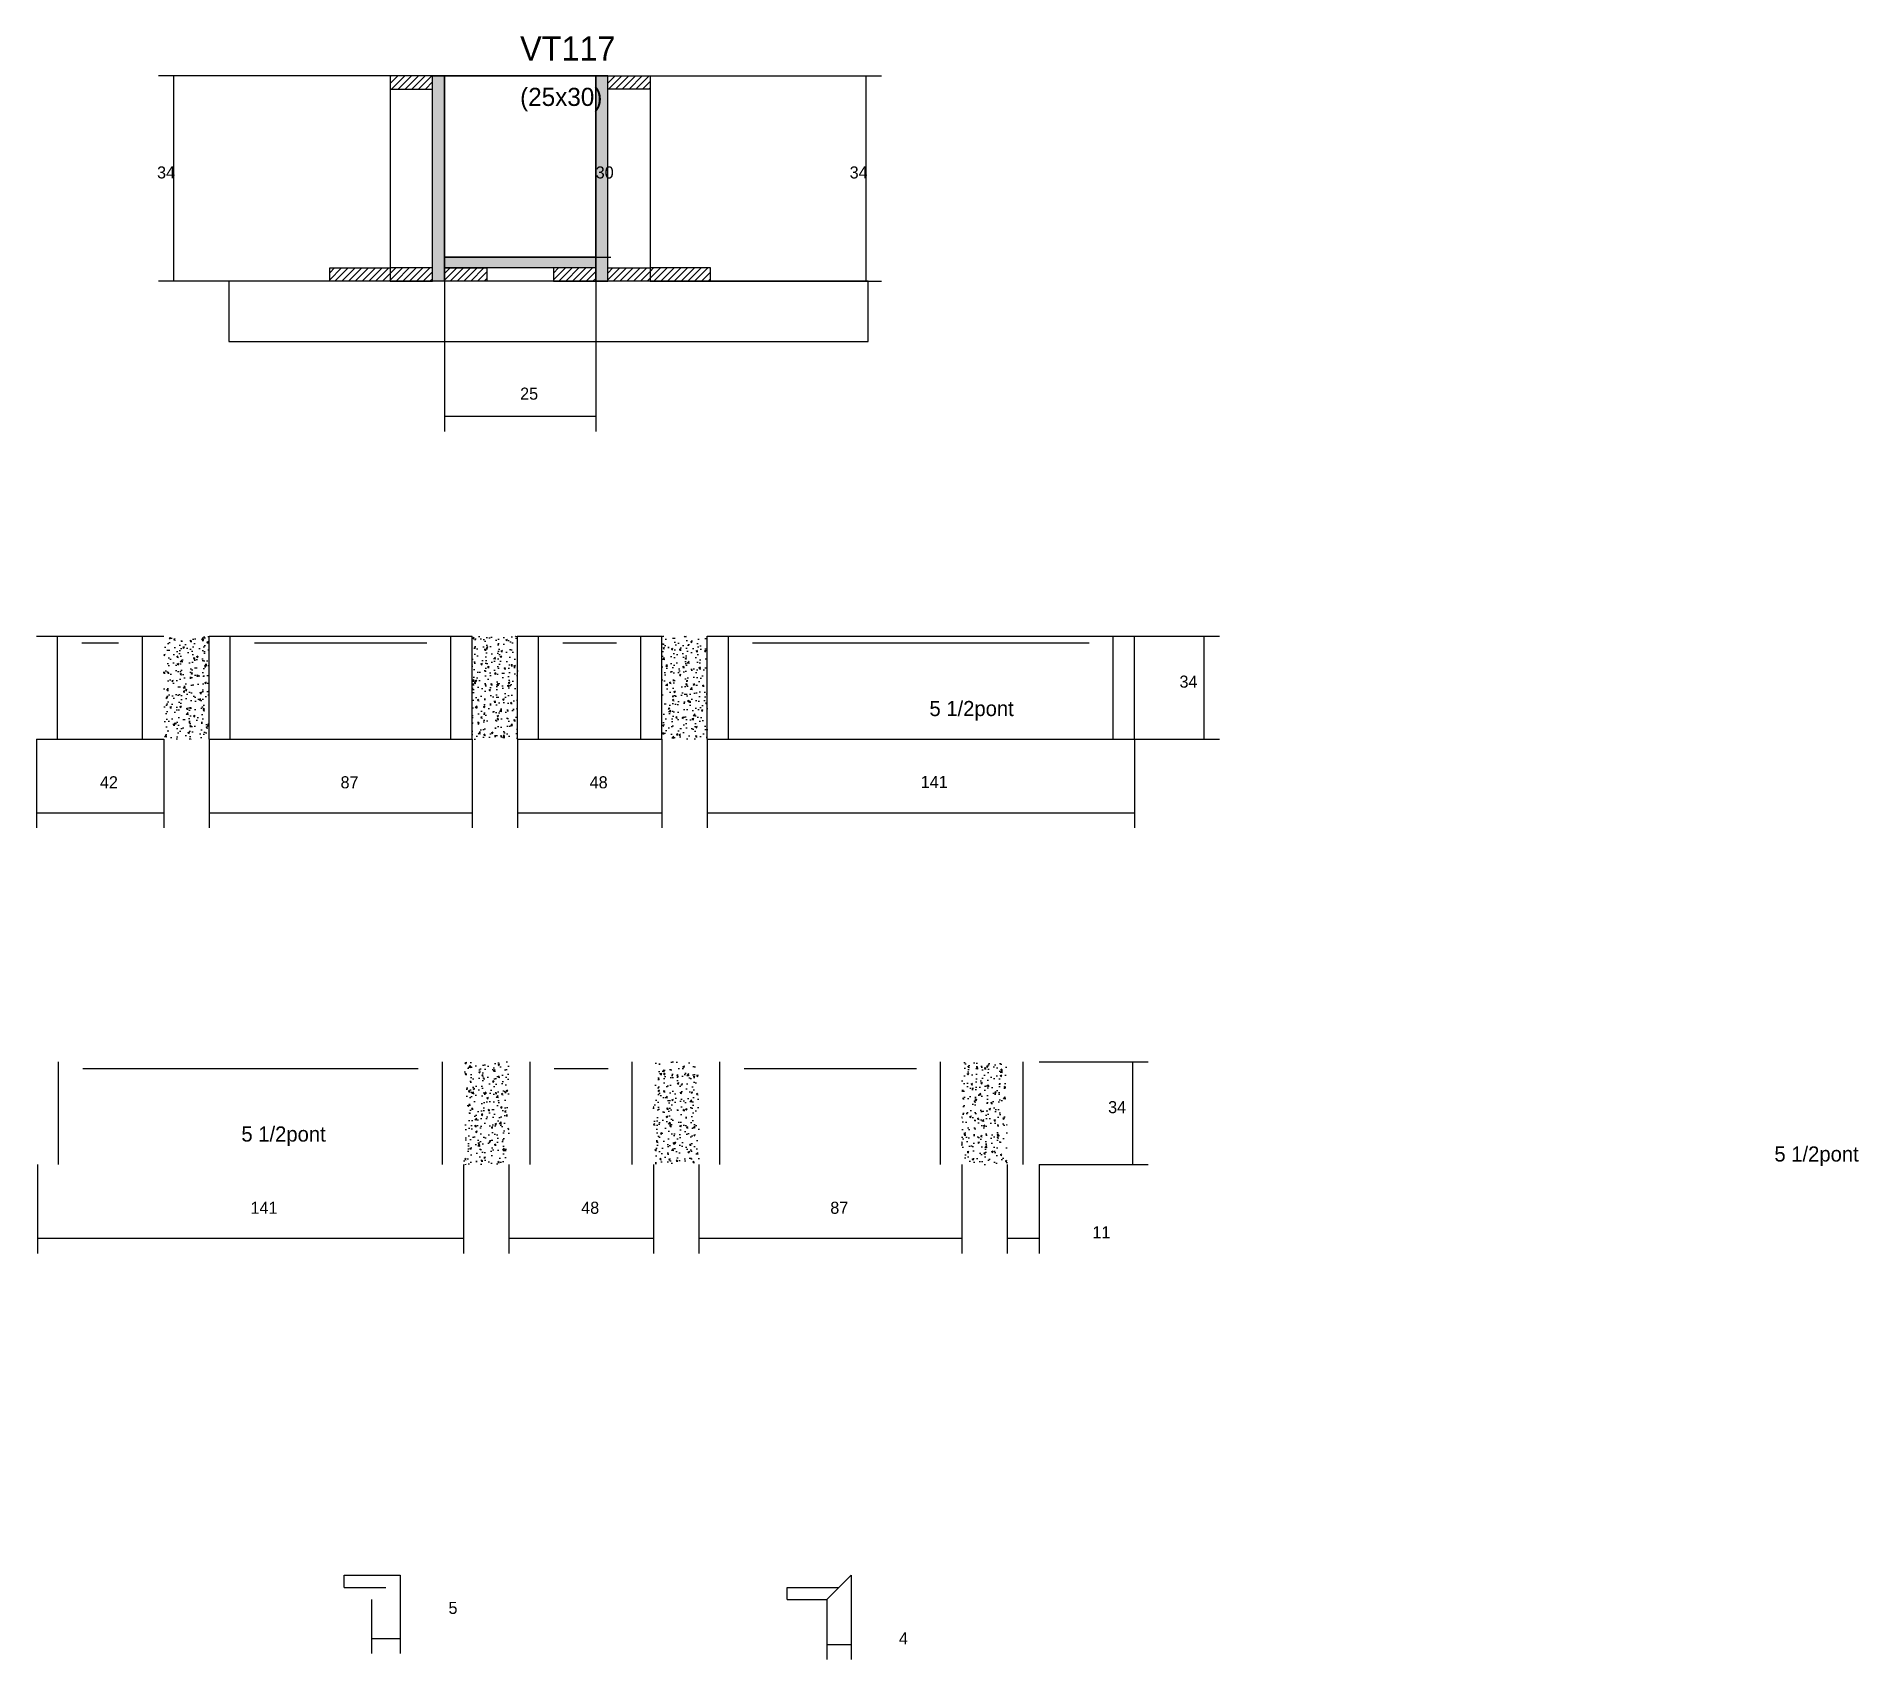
# Model space of a CAD drawing. Header units: metres. Extents: x 137233 to 137918, y 26213 to 27442.
# Drawn here: x 137316 to 137918, y 26905 to 27442 of the extents above.
import ezdxf

# ---------------------------------------------------------------- set-up
doc = ezdxf.new("R2010")
doc.units = ezdxf.units.M
for name, color, linetype in [('CONCRETO', 251, 'Continuous'), ('COTA', 4, 'Continuous'), ('Cota Seção (2x)', 4, 'Continuous'), ('Hachura', 253, 'Continuous'), ('Madeira', 126, 'Continuous'), ('NOMENCLATURA', 7, 'Continuous'), ('Painéis', 200, 'Continuous'), ('SARR_2.2x7', 40, 'Continuous'), ('SARR_EDITAR', 141, 'Continuous'), ('Texto Seção', 7, 'Continuous')]:
    doc.layers.add(name, color=color, linetype=linetype)

msp = doc.modelspace()

# ---------------------------------------------------------------- hatches: boundary and pattern name
at = {"layer": 'COTA'}
h = msp.add_hatch(dxfattribs=at)
h.set_pattern_fill('AR-CONC', scale=0.03)
h.paths.add_polyline_path([(137372.7, 27243.8), (137357.7, 27243.8), (137357.7, 27209.8), (137372.7, 27209.8)])
h = msp.add_hatch(dxfattribs=at)
h.set_pattern_fill('AR-CONC', scale=0.03)
h.paths.add_polyline_path([(137459.7, 27209.8), (137474.7, 27209.8), (137474.7, 27243.8), (137459.7, 27243.8)])
h = msp.add_hatch(dxfattribs=at)
h.set_pattern_fill('AR-CONC', scale=0.03)
h.paths.add_polyline_path([(137537.5, 27243.8), (137522.5, 27243.8), (137522.5, 27209.8), (137537.5, 27209.8)])
h = msp.add_hatch(dxfattribs=at)
h.set_pattern_fill('AR-CONC', scale=0.03)
h.paths.add_polyline_path([(137456.9, 27069), (137471.9, 27069), (137471.9, 27103), (137456.9, 27103)])
h = msp.add_hatch(dxfattribs=at)
h.set_pattern_fill('AR-CONC', scale=0.03)
h.paths.add_polyline_path([(137534.7, 27103), (137519.7, 27103), (137519.7, 27069), (137534.7, 27069)])
h = msp.add_hatch(dxfattribs=at)
h.set_pattern_fill('AR-CONC', scale=0.03)
h.paths.add_polyline_path([(137621.7, 27103), (137636.7, 27103), (137636.7, 27069), (137621.7, 27069)])
at = {"layer": 'Hachura'}
h = msp.add_hatch(dxfattribs=at)
h.set_pattern_fill('ANSI31', scale=0.5)
h.paths.add_polyline_path([(137446.6, 27424.9), (137446.6, 27429.3), (137446.6, 27429.3), (137432.6, 27429.3), (137432.6, 27429.3), (137432.6, 27424.9), (137432.6, 27424.9), (137446.6, 27424.9)])
h = msp.add_hatch(color=8, dxfattribs=at)
h.dxf.hatch_style = 1
h.paths.add_polyline_path([(137446.6, 27429.3), (137450.6, 27429.3), (137450.6, 27429.3), (137450.6, 27361.3), (137450.6, 27361.3), (137446.6, 27361.3), (137446.6, 27361.3), (137446.6, 27429.3)])
h = msp.add_hatch(color=8, dxfattribs=at)
h.dxf.hatch_style = 1
h.paths.add_polyline_path([(137504.6, 27429.3), (137500.6, 27429.3), (137500.6, 27429.3), (137500.6, 27361.3), (137500.6, 27361.3), (137504.6, 27361.3), (137504.6, 27361.3), (137504.6, 27429.3)])
h = msp.add_hatch(dxfattribs=at)
h.set_pattern_fill('ANSI31', scale=0.5)
h.paths.add_polyline_path([(137504.6, 27424.9), (137504.6, 27429.3), (137504.6, 27429.3), (137518.6, 27429.3), (137518.6, 27429.3), (137518.6, 27424.9), (137518.6, 27424.9), (137504.6, 27424.9)])
h = msp.add_hatch(dxfattribs=at)
h.set_pattern_fill('ANSI31', scale=0.5)
h.paths.add_polyline_path([(137412.6, 27361.3), (137412.6, 27365.7), (137412.6, 27365.7), (137432.6, 27365.7), (137432.6, 27365.7), (137432.6, 27361.3), (137432.6, 27361.3), (137412.6, 27361.3)])
h = msp.add_hatch(dxfattribs=at)
h.set_pattern_fill('ANSI31', scale=0.5)
h.paths.add_polyline_path([(137446.6, 27361.3), (137446.6, 27365.7), (137446.6, 27365.7), (137432.6, 27365.7), (137432.6, 27365.7), (137432.6, 27361.3), (137432.6, 27361.3), (137446.6, 27361.3)])
h = msp.add_hatch(color=8, dxfattribs=at)
h.dxf.hatch_style = 1
h.paths.add_polyline_path([(137450.6, 27365.7), (137450.6, 27369.3), (137450.6, 27369.3), (137500.6, 27369.3), (137500.6, 27369.3), (137500.6, 27365.7), (137500.6, 27365.7), (137450.6, 27365.7)])
h = msp.add_hatch(dxfattribs=at)
h.set_pattern_fill('ANSI31', scale=0.5)
h.paths.add_polyline_path([(137450.6, 27361.3), (137450.6, 27365.7), (137450.6, 27365.7), (137464.6, 27365.7), (137464.6, 27365.7), (137464.6, 27361.3), (137464.6, 27361.3), (137450.6, 27361.3)])
h = msp.add_hatch(dxfattribs=at)
h.set_pattern_fill('ANSI31', scale=0.5)
h.paths.add_polyline_path([(137500.6, 27361.3), (137500.6, 27365.7), (137500.6, 27365.7), (137486.6, 27365.7), (137486.6, 27365.7), (137486.6, 27361.3), (137486.6, 27361.3), (137500.6, 27361.3)])
h = msp.add_hatch(dxfattribs=at)
h.set_pattern_fill('ANSI31', scale=0.5)
h.paths.add_polyline_path([(137504.6, 27361.3), (137504.6, 27365.7), (137504.6, 27365.7), (137518.6, 27365.7), (137518.6, 27365.7), (137518.6, 27361.3), (137518.6, 27361.3), (137504.6, 27361.3)])
h = msp.add_hatch(dxfattribs=at)
h.set_pattern_fill('ANSI31', scale=0.5)
h.paths.add_polyline_path([(137538.6, 27361.3), (137538.6, 27365.7), (137538.6, 27365.7), (137518.6, 27365.7), (137518.6, 27365.7), (137518.6, 27361.3), (137518.6, 27361.3), (137538.6, 27361.3)])

# ---------------------------------------------------------------- linework, layer by layer
at = {"layer": 'CONCRETO'}
for points in [[(137450.6, 27429.3), (137450.6, 27429.3), (137450.6, 27429.3), (137450.6, 27429.3), (137500.6, 27429.3), (137500.6, 27429.3), (137500.6, 27429.3), (137500.6, 27369.3), (137450.6, 27369.3), (137450.6, 27429.3)], [(137450.6, 27369.3), (137500.6, 27369.3), (137500.6, 27429.3), (137450.6, 27429.3)]]:
    msp.add_lwpolyline(points, close=True, dxfattribs=at)
at = {"layer": 'COTA'}
for p, q in [((137450.6, 27429.3), (137356, 27429.3)), ((137361, 27361.3), (137361, 27429.3)), ((137518.6, 27429.3), (137595.1, 27429.3)), ((137590.1, 27361.3), (137590.1, 27429.3)), ((137450.6, 27365.7), (137450.6, 27311.6)), ((137500.6, 27365.7), (137500.6, 27311.6)), ((137412.6, 27361.3), (137356, 27361.3)), ((137538.6, 27361.3), (137595.1, 27361.3)), ((137450.6, 27316.6), (137500.6, 27316.6)), ((137678.8, 27243.8), (137706.9, 27243.8)), ((137701.9, 27209.8), (137701.9, 27243.8)), ((137315.6, 27209.8), (137315.6, 27180.4)), ((137357.7, 27209.8), (137357.7, 27180.4)), ((137372.7, 27209.8), (137372.7, 27180.4)), ((137459.7, 27209.8), (137459.7, 27180.4)), ((137474.7, 27209.8), (137474.7, 27180.4)), ((137522.5, 27209.8), (137522.5, 27180.4)), ((137537.5, 27209.8), (137537.5, 27180.4)), ((137678.8, 27209.8), (137706.9, 27209.8)), ((137678.8, 27209.8), (137678.8, 27180.4)), ((137315.6, 27185.4), (137357.7, 27185.4)), ((137372.7, 27185.4), (137459.7, 27185.4)), ((137474.7, 27185.4), (137522.5, 27185.4)), ((137537.5, 27185.4), (137678.8, 27185.4)), ((137647.3, 27103), (137683.3, 27103)), ((137678.3, 27069), (137678.3, 27103)), ((137315.9, 27069), (137315.9, 27039.6)), ((137456.9, 27069), (137456.9, 27039.6)), ((137471.9, 27069), (137471.9, 27039.6)), ((137519.7, 27069), (137519.7, 27039.6)), ((137534.7, 27069), (137534.7, 27039.6)), ((137621.7, 27069), (137621.7, 27039.6)), ((137636.7, 27069), (137636.7, 27039.6)), ((137647.3, 27069), (137647.3, 27039.6)), ((137647.3, 27069), (137683.3, 27069)), ((137315.9, 27044.6), (137456.9, 27044.6)), ((137471.9, 27044.6), (137519.7, 27044.6)), ((137534.7, 27044.6), (137621.7, 27044.6)), ((137636.7, 27044.6), (137647.3, 27044.6)), ((137435.9, 26933.1), (137435.9, 26907.2)), ((137585.1, 26933.1), (137585.1, 26905.2)), ((137426.4, 26925.1), (137426.4, 26907.2)), ((137577.1, 26925.1), (137577.1, 26905.2)), ((137426.4, 26912.2), (137435.9, 26912.2)), ((137577.1, 26910.2), (137585.1, 26910.2))]:
    msp.add_line(p, q, dxfattribs=at)
at = {"layer": 'Cota Seção (2x)'}
for p, q in [((137500.6, 27369.3), (137500.6, 27429.3)), ((137500.6, 27429.3), (137505.6, 27429.3)), ((137500.6, 27369.3), (137505.6, 27369.3))]:
    msp.add_line(p, q, dxfattribs=at)
at = {"layer": 'Madeira'}
for points in [[(137446.6, 27424.9), (137446.6, 27429.3), (137432.6, 27429.3), (137432.6, 27424.9)], [(137446.6, 27429.3), (137432.6, 27429.3), (137432.6, 27361.3), (137446.6, 27361.3)], [(137504.6, 27424.9), (137504.6, 27429.3), (137518.6, 27429.3), (137518.6, 27424.9)], [(137504.6, 27429.3), (137518.6, 27429.3), (137518.6, 27361.3), (137504.6, 27361.3)], [(137412.6, 27361.3), (137412.6, 27365.7), (137432.6, 27365.7), (137432.6, 27361.3)], [(137446.6, 27361.3), (137446.6, 27365.7), (137432.6, 27365.7), (137432.6, 27361.3)], [(137450.6, 27361.3), (137450.6, 27365.7), (137464.6, 27365.7), (137464.6, 27361.3)], [(137500.6, 27361.3), (137500.6, 27365.7), (137486.6, 27365.7), (137486.6, 27361.3)], [(137504.6, 27361.3), (137504.6, 27365.7), (137518.6, 27365.7), (137518.6, 27361.3)], [(137538.6, 27361.3), (137538.6, 27365.7), (137518.6, 27365.7), (137518.6, 27361.3)], [(137379.2, 27341.3), (137590.7, 27341.3), (137590.7, 27361.3), (137379.2, 27361.3)]]:
    msp.add_lwpolyline(points, close=True, dxfattribs=at)
at = {"layer": 'Painéis'}
for p, q in [((137450.6, 27361.3), (137450.6, 27429.3)), ((137500.6, 27361.3), (137500.6, 27429.3)), ((137450.6, 27369.3), (137500.6, 27369.3)), ((137450.6, 27365.7), (137450.6, 27369.3)), ((137500.6, 27365.7), (137500.6, 27369.3)), ((137315.6, 27243.8), (137357.7, 27243.8)), ((137372.7, 27243.8), (137459.7, 27243.8)), ((137372.7, 27209.8), (137372.7, 27243.8)), ((137459.7, 27209.8), (137459.7, 27243.8)), ((137474.7, 27243.8), (137522.5, 27243.8)), ((137474.7, 27209.8), (137474.7, 27243.8)), ((137522.5, 27209.8), (137522.5, 27243.8)), ((137537.5, 27243.8), (137678.8, 27243.8)), ((137537.5, 27209.8), (137537.5, 27243.8)), ((137678.8, 27209.8), (137678.8, 27243.8)), ((137315.6, 27209.8), (137357.7, 27209.8)), ((137372.7, 27209.8), (137459.7, 27209.8)), ((137474.7, 27209.8), (137522.5, 27209.8)), ((137537.5, 27209.8), (137678.8, 27209.8))]:
    msp.add_line(p, q, dxfattribs=at)
for points in [[(137446.6, 27429.3), (137450.6, 27429.3), (137450.6, 27361.3), (137446.6, 27361.3)], [(137504.6, 27429.3), (137500.6, 27429.3), (137500.6, 27361.3), (137504.6, 27361.3)], [(137450.6, 27365.7), (137450.6, 27369.3), (137500.6, 27369.3), (137500.6, 27365.7)]]:
    msp.add_lwpolyline(points, close=True, dxfattribs=at)
at = {"layer": 'SARR_2.2x7'}
for p, q in [((137322.6, 27209.8), (137322.6, 27243.8)), ((137350.7, 27209.8), (137350.7, 27243.8)), ((137379.7, 27209.8), (137379.7, 27243.8)), ((137452.7, 27209.8), (137452.7, 27243.8)), ((137481.7, 27209.8), (137481.7, 27243.8)), ((137515.5, 27209.8), (137515.5, 27243.8)), ((137544.5, 27209.8), (137544.5, 27243.8)), ((137671.8, 27209.8), (137671.8, 27243.8)), ((137330.6, 27241.6), (137342.7, 27241.6)), ((137387.7, 27241.6), (137444.7, 27241.6)), ((137489.7, 27241.6), (137507.5, 27241.6)), ((137552.5, 27241.6), (137663.8, 27241.6)), ((137322.9, 27069), (137322.9, 27103)), ((137330.9, 27100.8), (137441.9, 27100.8)), ((137449.9, 27069), (137449.9, 27103)), ((137478.9, 27069), (137478.9, 27103)), ((137486.9, 27100.8), (137504.7, 27100.8)), ((137512.7, 27069), (137512.7, 27103)), ((137541.7, 27069), (137541.7, 27103)), ((137549.7, 27100.8), (137606.7, 27100.8)), ((137614.7, 27069), (137614.7, 27103)), ((137417.4, 26929.1), (137417.4, 26933.1)), ((137417.4, 26933.1), (137435.9, 26933.1)), ((137577.1, 26925.1), (137585.1, 26933.1)), ((137417.4, 26929.1), (137431.2, 26929.1)), ((137563.9, 26929.1), (137581, 26929.1)), ((137563.9, 26925.1), (137563.9, 26929.1)), ((137563.9, 26925.1), (137577.1, 26925.1))]:
    msp.add_line(p, q, dxfattribs=at)
at = {"layer": 'SARR_EDITAR'}
msp.add_line((137642, 27069), (137642, 27103), dxfattribs=at)

# ---------------------------------------------------------------- texts
at = {"layer": 'COTA'}
for s, p in [('34', (137355.5, 27395.3)), ('34', (137584.6, 27395.3)), ('25', (137475.6, 27322.1)), ('34', (137693.7, 27226.8)), ('42', (137336.6, 27193.5)), ('87', (137416.2, 27193.5)), ('48', (137498.6, 27193.5)), ('141', (137608.1, 27193.6)), ('34', (137670.1, 27086)), ('141', (137386.4, 27052.7)), ('48', (137495.8, 27052.7)), ('87', (137578.2, 27052.7)), ('11', (137664.9, 27044.6)), ('5', (137451.9, 26920.3)), ('4', (137600.9, 26910.2))]:
    msp.add_text(s, height=4, dxfattribs=at).set_placement(p)
at = {"layer": 'Cota Seção (2x)'}
msp.add_text('30', height=4, dxfattribs=at).set_placement((137500.6, 27395.3))
at = {"layer": 'NOMENCLATURA'}
for p in [(137611, 27217.4), (137383.4, 27076.6), (137890.5, 27070)]:
    msp.add_text('5 1/2pont', height=5, dxfattribs=at).set_placement(p)
at = {"layer": 'Texto Seção'}
for s, height, p in [('VT117', 8, (137475.6, 27434.3)), ('(25x30)', 6, (137475.6, 27419.3))]:
    msp.add_text(s, height=height, dxfattribs=at).set_placement(p)

doc.saveas('drawing.dxf')
